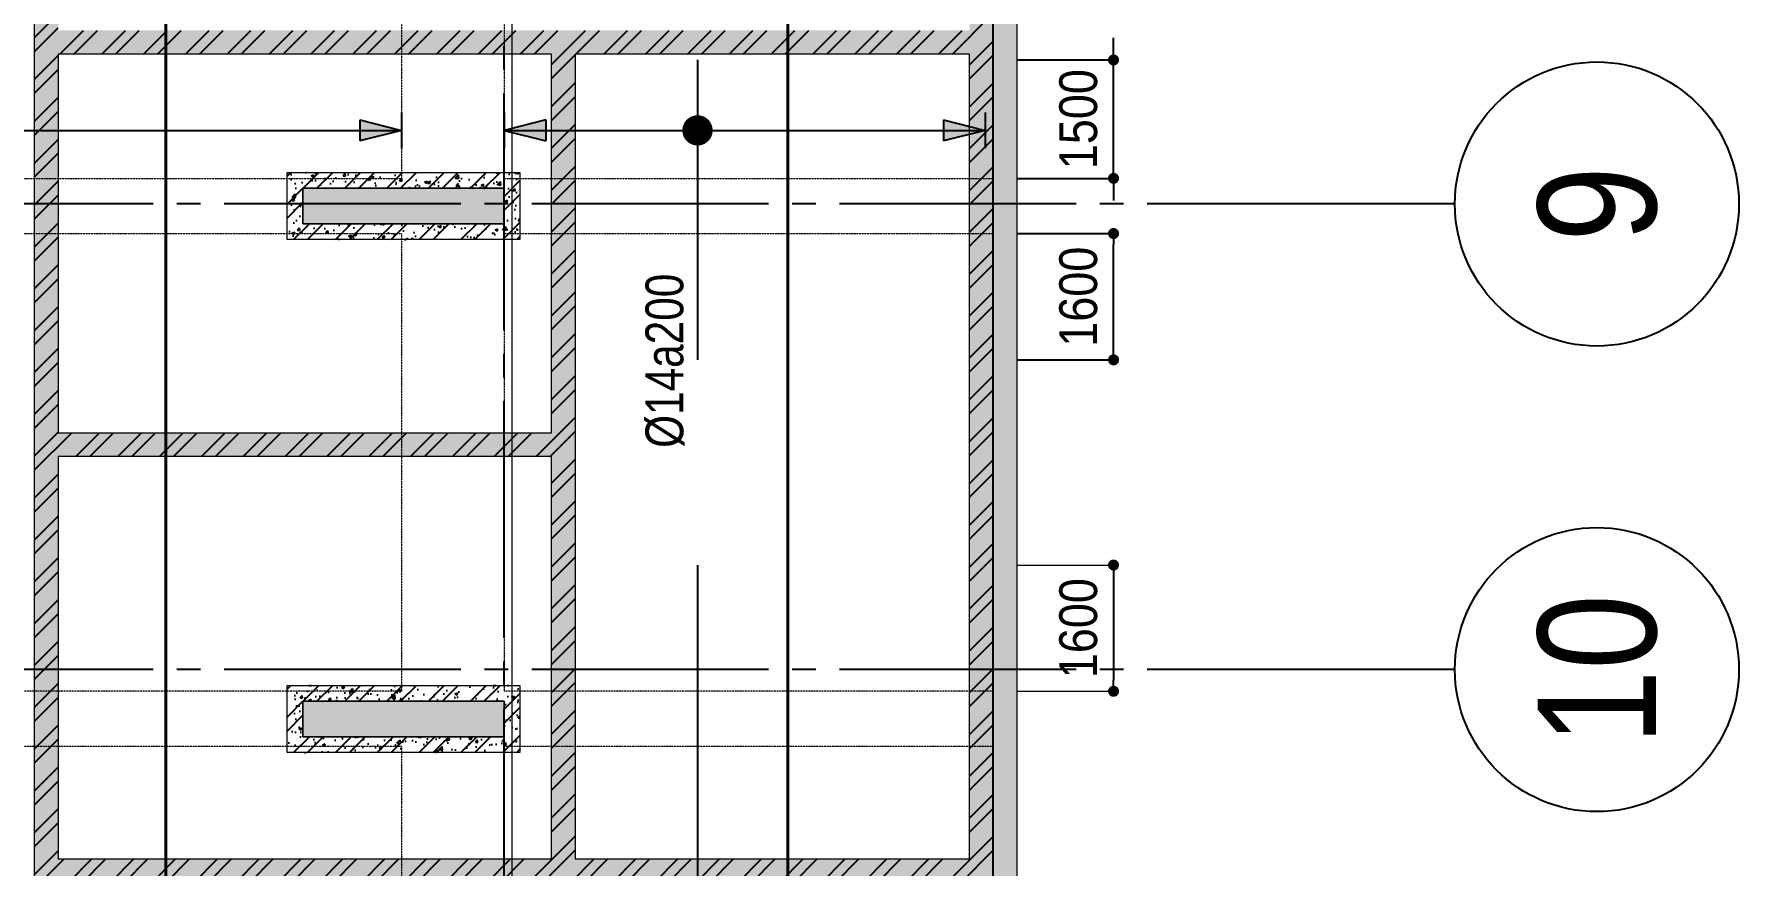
# Model space of a CAD drawing. Header units: millimetres. Extents: x -3819597 to -2591384, y 582389 to 820195.
# Drawn here: x -3338781 to -3317171, y 691844 to 702384 of the extents above; entities that cross this region are included whole.
import ezdxf
from ezdxf.enums import TextEntityAlignment as Align

# ---------------------------------------------------------------- set-up
doc = ezdxf.new("R2010")
doc.units = ezdxf.units.MM
doc.header["$MEASUREMENT"] = 0
for name, pattern in [('CENTER', [2, 1.25, -0.25, 0.25, -0.25]), ('CHG_XX_Cot_Ham 2$0$MB_Luoi truc$0$HTT Hidden 21', [3, 2, -1]), ('CHG_XX_Damsan_Ham 2$0$CHG_XX_Damsan_Ham 2$0$HIDDEN', [0.375, 0.25, -0.125]), ('CHG_XX_Luoi truc$0$MB_Luoi truc$0$Center101', [13, 10, -1, 1, -1]), ('HIDDEN', [0.375, 0.25, -0.125])]:
    doc.linetypes.add(name, pattern=pattern)
doc.layers.get('0').update_dxf_attribs({"lineweight": 9})
doc.layers.get('Defpoints').update_dxf_attribs({"color": 10, "lineweight": 0})
for name, color, linetype in [('02HN. TEXT B', 1, 'Continuous'), ('08HN. SSS X', 6, 'Continuous'), ('12HN. GRID', 1, 'CENTER'), ('CHG_XX_Luoi truc$0$Grid', 34, 'Continuous'), ('CHG_XX_Luoi truc$0$Grid Line', 8, 'CHG_XX_Luoi truc$0$MB_Luoi truc$0$Center101'), ('dim', 51, 'Continuous')]:
    doc.layers.add(name, color=color, linetype=linetype)
for name, color, linetype, lineweight in [('CHG_XX_Cot_Ham 2$0$NS-DuongBao', 3, 'Continuous', 18), ('CHG_XX_Cot_Ham 2$0$NS-Hatch', 8, 'Continuous', 25), ('CHG_XX_Cot_Ham 2$0$NS-Pier-H2', 150, 'Continuous', 13), ('CHG_XX_Cot_Ham 2$0$NS-Pier-H2 @ 1', 150, 'Continuous', 13), ('CHG_XX_Cot_Ham 2$0$NS-Pier-H2 @ 150', 150, 'Continuous', 13), ("CHG_XX_Damsan_Ham 2$0$CHG_XX_Damsan_Ham 2$0$'S_General_Hidden_1 Thin", 1, 'CHG_XX_Damsan_Ham 2$0$CHG_XX_Damsan_Ham 2$0$HIDDEN', 18), ('CHG_XX_Damsan_Ham 2$0$CHG_XX_Damsan_Ham 2$0$CHG_XX_Damsan_Ham 2$0$Start net bao', 3, 'Continuous', 18), ('CHG_XX_Damsan_Ham 2$0$CHG_XX_Damsan_Ham 2$0$DBAO', 3, 'Continuous', 13), ('CHG_XX_Damsan_Ham 2$0$CHG_XX_Damsan_Ham 2$0$mach ngung thi cong', 6, 'Continuous', 13), ('CHG_XX_Damsan_Ham 2$0$CHG_XX_Damsan_Ham 2$0$Start net bao', 3, 'Continuous', 18), ('CHG_XX_Damsan_Ham 2$0$CHG_XX_Damsan_Ham 2$0$Start vach', 6, 'Continuous', 25), ('CHG_XX_Damsan_Ham 2$0$HATCH', 57, 'Continuous', 9), ('CHG_XX_Damsan_Ham 2$0$mach ngung thi cong', 6, 'Continuous', 13), ('CHG_XX_Damsan_Ham 2$0$Start vach', 6, 'Continuous', 25), ('MB_Luoi truc$0$Dim 300', 1, 'Continuous', 5), ('thep chay suot', 5, 'HIDDEN', 40)]:
    doc.layers.add(name, color=color, linetype=linetype, lineweight=lineweight)
doc.styles.add('[HN042014]STYLE', font='arial.ttf', dxfattribs={"width": 0.8})
doc.styles.add('CHG_XX_Luoi truc$0$MB_Luoi truc$0$Grid A-F$0$VNI-HelveCB', font='VHELVCB_0.TTF')
doc.styles.add('MB_Luoi truc$0$Arial_C', font='arial.ttf', dxfattribs={"width": 0.85})
doc.dimstyles.new('200', dxfattribs={"dimscale": 200, "dimtxt": 2.4, "dimasz": 0.7, "dimexe": 0.0003, "dimexo": 0, "dimgap": 1, "dimtad": 1, "dimdec": 0, "dimzin": 12, "dimdsep": 46, "dimtxsty": 'MB_Luoi truc$0$Arial_C', "dimblk": 'MB_Luoi truc$0$_Dot', "dimcen": 0.5, "dimclrd": 256, "dimclre": 8, "dimclrt": 1, "dimadec": 0, "dimazin": 0, "dimtfac": 1, "dimtdec": 0, "dimtix": 1, "dimtmove": 2, "dimatfit": 3, "dimldrblk": 'MB_Luoi truc$0$HTT Arrow 30', "dimfxl": 1, "dimtolj": 1, "dimtzin": 0, "dimlwe": -1, "dimarcsym": 0})
pattern_1 = [(50, (-50, -50), (358.6301, -31.37607), [37.5, -412.5]), (355, (-50, -50), (-69.3757, 376.0961), [30, -330]), (100.45144, (-20.1, -52.6), (289.2544, 344.72), [31.8701, -350.57106]), (46.1842, (-50, 50), (533.6207, -82.7596), [56.25, -618.75]), (96.63564, (-5.53, 43.1), (467.331, 487.0593), [47.8052, -525.8569]), (351.18416, (-50, 50), (467.331, 487.0593), [45, -495]), (21, (0, 25), (298.4535, -201.30945), [37.5, -412.5]), (326, (0, 25), (121.6577, 362.575), [30, -330]), (71.45144, (24.87, 8.22), (420.1112, 161.2656), [31.8701, -350.57106]), (37.5, (-50, -50), (6.07993, 166.44693), [0, -326, 0, -335, 0, -331.25]), (7.5, (-50, -50), (131.53477, 197.20586), [0, -191, 0, -318.5, 0, -126.25]), (327.5, (-161.5, -50), (266.91122, -11.27744), [0, -125, 0, -390, 0, -517.5]), (317.5, (-211.5, -50), (291.5931, 50.0525), [0, -162.5, 0, -259, 0, -367.5])]

# ---------------------------------------------------------------- blocks, each defined once
blk = doc.blocks.new('*U450')
at = {"layer": '12HN. GRID', "linetype": 'Continuous'}
h = blk.add_hatch(color=256, dxfattribs=at)
h.dxf.hatch_style = 1
h.paths.add_polyline_path([(-44, 641.6), (44, 641.6), (0, 817.6)])
h = blk.add_hatch(color=256, dxfattribs=at)
h.dxf.hatch_style = 1
h.paths.add_polyline_path([(0, -1215.7), (44, -1039.7), (-44, -1039.7)])
at = {"layer": '08HN. SSS X', "linetype": 'ByBlock', "ltscale": 10}
for p, q in [((-297.6, 0), (969.1, 0)), ((-297.6, 0), (-297.6, 0)), ((969.1, 0), (969.1, 0))]:
    blk.add_line(p, q, dxfattribs=at)
at = {"layer": '12HN. GRID', "linetype": 'Continuous'}
for p, q in [((-75, 817.6), (75, 817.6)), ((-44, 641.6), (0, 817.6)), ((0, 817.6), (0, -1215.7)), ((0, 817.6), (44, 641.6)), ((-44, 641.6), (44, 641.6)), ((-44, -1039.7), (44, -1039.7)), ((-44, -1039.7), (0, -1215.7)), ((0, -1215.7), (44, -1039.7)), ((-75, -1215.7), (75, -1215.7))]:
    blk.add_line(p, q, dxfattribs=at)
at = {"layer": '12HN. GRID', "linetype": 'Continuous', "const_width": 64, "flags": 128}
blk.add_lwpolyline([(-32, 0, -1), (32, 0, -1)], format="xyb", close=True, dxfattribs=at)
at = {"layer": '02HN. TEXT B', "linetype": 'ByBlock', "style": '[HN042014]STYLE', "width": 0.8, "flags": 8}
blk.add_attdef('1', text='', height=160, dxfattribs=at).set_placement((606.4, 140), align=Align.MIDDLE_LEFT)
blk.add_attdef('0', text='', height=160, dxfattribs=at).set_placement((1102.5, 160), align=Align.MIDDLE_CENTER)
at = {"layer": 'Defpoints', "color": 9, "linetype": 'ByBlock', "style": '[HN042014]STYLE', "width": 0.8, "flags": 9}
for tag, p in [('2', (2890.2, 3041.3)), ('3', (2890.2, 2636.5)), ('4', (2890.2, 2231.8)), ('5', (2890.2, 1841.3))]:
    blk.add_attdef(tag, text='', height=250, dxfattribs=at).set_placement(p, align=Align.MIDDLE_CENTER)
blk = doc.blocks.new('MB_Luoi truc$0$_Dot')
at = {"color": 0, "linetype": 'ByBlock', "lineweight": -2}
blk.add_line((-0.5, 0), (-1, 0), dxfattribs=at)
at = {"color": 0, "linetype": 'ByBlock', "const_width": 0.5}
blk.add_lwpolyline([(-0.25, 0, 1), (0.25, 0, 1)], format="xyb", close=True, dxfattribs=at)
blk = doc.blocks.new('*D448')
at = {"layer": 'Defpoints', "color": 0, "ltscale": 1500, "transparency": 16777216}
for p in [(-3326324, 699856), (-3325098, 699856), (-3326324, 698256)]:
    blk.add_point(p, dxfattribs=at)
at = {"layer": 'dim', "color": 8, "ltscale": 1500, "transparency": 16777216}
for p, q in [((-3326324, 699856), (-3325098, 699856)), ((-3326324, 698256), (-3325098, 698256))]:
    blk.add_line(p, q, dxfattribs=at)
at = {"layer": 'dim', "lineweight": -2, "ltscale": 1500, "transparency": 16777216}
blk.add_line((-3325098, 698396), (-3325098, 699716), dxfattribs=at)
at = {"layer": 'dim', "lineweight": -2, "ltscale": 1500, "transparency": 16777216, "xscale": 140, "yscale": 140, "zscale": 140}
for p, rotation in [((-3325098, 699856), 90), ((-3325098, 698256), 270)]:
    blk.add_blockref('MB_Luoi truc$0$_Dot', p, dxfattribs=dict(at, rotation=rotation))
at = {"layer": 'dim', "color": 1, "ltscale": 1500, "transparency": 16777216, "insert": (-3325543, 699056), "char_height": 480, "attachment_point": 5, "rotation": 90, "style": 'MB_Luoi truc$0$Arial_C'}
blk.add_mtext('\\A1;1600', dxfattribs=at)
blk = doc.blocks.new('MB_Luoi truc$0$HTT Arrow 30')
blk.add_hatch(color=256).paths.add_polyline_path([(-2.5, 0.375), (-2.5, -0.375), (0, 0)])
at = {"color": 0, "linetype": 'ByBlock', "lineweight": -2}
for p, q in [((0, 0), (-2.5, 0.375)), ((-2.5, -0.375), (-2.5, 0.375)), ((0, 0), (-2.5, -0.375))]:
    blk.add_line(p, q, dxfattribs=at)
blk = doc.blocks.new('*D449')
at = {"layer": 'Defpoints', "color": 0, "ltscale": 1500, "transparency": 16777216}
for p in [(-3326324, 702056), (-3325098, 702056), (-3326324, 700556)]:
    blk.add_point(p, dxfattribs=at)
at = {"layer": 'dim', "lineweight": -2, "ltscale": 1500, "transparency": 16777216}
for p, q in [((-3325098, 702196), (-3325098, 702336)), ((-3325098, 700556), (-3325098, 702056)), ((-3325098, 700416), (-3325098, 700276))]:
    blk.add_line(p, q, dxfattribs=at)
at = {"layer": 'dim', "color": 8, "ltscale": 1500, "transparency": 16777216}
for p, q in [((-3326324, 702056), (-3325098, 702056)), ((-3326324, 700556), (-3325098, 700556))]:
    blk.add_line(p, q, dxfattribs=at)
at = {"layer": 'dim', "lineweight": -2, "ltscale": 1500, "transparency": 16777216, "xscale": 140, "yscale": 140, "zscale": 140}
for p, rotation in [((-3325098, 702056), 270), ((-3325098, 700556), 90)]:
    blk.add_blockref('MB_Luoi truc$0$_Dot', p, dxfattribs=dict(at, rotation=rotation))
at = {"layer": 'dim', "color": 1, "ltscale": 1500, "transparency": 16777216, "insert": (-3325543, 701306), "char_height": 480, "attachment_point": 5, "rotation": 90, "style": 'MB_Luoi truc$0$Arial_C'}
blk.add_mtext('\\A1;1500', dxfattribs=at)
blk = doc.blocks.new('*U453')
at = {"layer": '12HN. GRID', "linetype": 'Continuous'}
h = blk.add_hatch(color=256, dxfattribs=at)
h.dxf.hatch_style = 1
h.paths.add_polyline_path([(-44, 641.6), (44, 641.6), (0, 817.6)])
h = blk.add_hatch(color=256, dxfattribs=at)
h.dxf.hatch_style = 1
h.paths.add_polyline_path([(0, -1215.7), (44, -1039.7), (-44, -1039.7)])
at = {"layer": '08HN. SSS X', "linetype": 'ByBlock', "ltscale": 10}
for p, q in [((-1430.8, 0), (969.1, 0)), ((-1430.8, 0), (-1430.8, 0)), ((969.1, 0), (969.1, 0))]:
    blk.add_line(p, q, dxfattribs=at)
at = {"layer": '12HN. GRID', "linetype": 'Continuous'}
for p, q in [((-75, 817.6), (75, 817.6)), ((-44, 641.6), (0, 817.6)), ((0, 817.6), (0, -1215.7)), ((0, 817.6), (44, 641.6)), ((-44, 641.6), (44, 641.6)), ((-44, -1039.7), (44, -1039.7)), ((-44, -1039.7), (0, -1215.7)), ((0, -1215.7), (44, -1039.7)), ((-75, -1215.7), (75, -1215.7))]:
    blk.add_line(p, q, dxfattribs=at)
at = {"layer": '12HN. GRID', "linetype": 'Continuous', "const_width": 64, "flags": 128}
blk.add_lwpolyline([(-32, 0, -1), (32, 0, -1)], format="xyb", close=True, dxfattribs=at)
at = {"layer": '02HN. TEXT B', "linetype": 'ByBlock', "style": '[HN042014]STYLE', "width": 0.8, "flags": 8}
blk.add_attdef('1', text='', height=160, dxfattribs=at).set_placement((606.4, 140), align=Align.MIDDLE_LEFT)
blk.add_attdef('0', text='', height=160, dxfattribs=at).set_placement((1102.5, 160), align=Align.MIDDLE_CENTER)
at = {"layer": 'Defpoints', "color": 9, "linetype": 'ByBlock', "style": '[HN042014]STYLE', "width": 0.8, "flags": 9}
for tag, p in [('2', (2890.2, 3041.3)), ('3', (2890.2, 2636.5)), ('4', (2890.2, 2231.8)), ('5', (2890.2, 1841.3))]:
    blk.add_attdef(tag, text='', height=250, dxfattribs=at).set_placement(p, align=Align.MIDDLE_CENTER)
blk = doc.blocks.new('*D452')
at = {"layer": 'Defpoints', "color": 0, "ltscale": 1500, "transparency": 16777216}
for p in [(-3326324, 695656), (-3326324, 694056), (-3325098, 694056)]:
    blk.add_point(p, dxfattribs=at)
at = {"layer": 'MB_Luoi truc$0$Dim 300', "color": 8, "ltscale": 1500, "transparency": 16777216}
for p, q in [((-3326324, 695656), (-3325098, 695656)), ((-3326324, 694056), (-3325098, 694056))]:
    blk.add_line(p, q, dxfattribs=at)
at = {"layer": 'MB_Luoi truc$0$Dim 300', "lineweight": -2, "ltscale": 1500, "transparency": 16777216}
blk.add_line((-3325098, 695516), (-3325098, 694196), dxfattribs=at)
at = {"layer": 'MB_Luoi truc$0$Dim 300', "lineweight": -2, "ltscale": 1500, "transparency": 16777216, "xscale": 140, "yscale": 140, "zscale": 140}
for p, rotation in [((-3325098, 695656), 90), ((-3325098, 694056), 270)]:
    blk.add_blockref('MB_Luoi truc$0$_Dot', p, dxfattribs=dict(at, rotation=rotation))
at = {"layer": 'MB_Luoi truc$0$Dim 300', "color": 1, "ltscale": 1500, "transparency": 16777216, "insert": (-3325543, 694856), "char_height": 480, "attachment_point": 5, "rotation": 90, "style": 'MB_Luoi truc$0$Arial_C'}
blk.add_mtext('\\A1;1600', dxfattribs=at)
blk = doc.blocks.new('*U502')
at = {"layer": '12HN. GRID', "linetype": 'Continuous'}
h = blk.add_hatch(color=256, dxfattribs=at)
h.dxf.hatch_style = 1
h.paths.add_polyline_path([(-44, 518.8), (44, 518.8), (0, 694.8)])
h = blk.add_hatch(color=256, dxfattribs=at)
h.dxf.hatch_style = 1
h.paths.add_polyline_path([(0, -2821.9), (44, -2645.9), (-44, -2645.9)])
at = {"layer": '08HN. SSS X', "linetype": 'ByBlock', "ltscale": 10}
for p, q in [((-297.6, 0), (969.1, 0)), ((-297.6, 0), (-297.6, 0)), ((969.1, 0), (969.1, 0))]:
    blk.add_line(p, q, dxfattribs=at)
at = {"layer": '12HN. GRID', "linetype": 'Continuous'}
for p, q in [((-75, 694.8), (75, 694.8)), ((-44, 518.8), (0, 694.8)), ((0, 694.8), (0, -2821.9)), ((0, 694.8), (44, 518.8)), ((-44, 518.8), (44, 518.8)), ((-44, -2645.9), (44, -2645.9)), ((-44, -2645.9), (0, -2821.9)), ((0, -2821.9), (44, -2645.9)), ((-75, -2821.9), (75, -2821.9))]:
    blk.add_line(p, q, dxfattribs=at)
at = {"layer": '12HN. GRID', "linetype": 'Continuous', "const_width": 64, "flags": 128}
blk.add_lwpolyline([(-32, 0, -1), (32, 0, -1)], format="xyb", close=True, dxfattribs=at)
at = {"layer": '02HN. TEXT B', "linetype": 'ByBlock', "style": '[HN042014]STYLE', "width": 0.8, "flags": 8}
blk.add_attdef('1', text='', height=160, dxfattribs=at).set_placement((606.4, 140), align=Align.MIDDLE_LEFT)
blk.add_attdef('0', text='', height=160, dxfattribs=at).set_placement((1102.5, 160), align=Align.MIDDLE_CENTER)
at = {"layer": 'Defpoints', "color": 9, "linetype": 'ByBlock', "style": '[HN042014]STYLE', "width": 0.8, "flags": 9}
for tag, p in [('2', (2890.2, 3041.3)), ('3', (2890.2, 2636.5)), ('4', (2890.2, 2231.8)), ('5', (2890.2, 1841.3))]:
    blk.add_attdef(tag, text='', height=250, dxfattribs=at).set_placement(p, align=Align.MIDDLE_CENTER)
blk = doc.blocks.new('*U501')
at = {"layer": '12HN. GRID', "linetype": 'Continuous'}
h = blk.add_hatch(color=256, dxfattribs=at)
h.dxf.hatch_style = 1
h.paths.add_polyline_path([(-44, 618.8), (44, 618.8), (0, 794.8)])
h = blk.add_hatch(color=256, dxfattribs=at)
h.dxf.hatch_style = 1
h.paths.add_polyline_path([(0, -2821.9), (44, -2645.9), (-44, -2645.9)])
at = {"layer": '08HN. SSS X', "linetype": 'ByBlock', "ltscale": 10}
for p, q in [((-1430.8, 0), (969.1, 0)), ((-1430.8, 0), (-1430.8, 0)), ((969.1, 0), (969.1, 0))]:
    blk.add_line(p, q, dxfattribs=at)
at = {"layer": '12HN. GRID', "linetype": 'Continuous'}
for p, q in [((-75, 794.8), (75, 794.8)), ((-44, 618.8), (0, 794.8)), ((0, 794.8), (0, -2821.9)), ((0, 794.8), (44, 618.8)), ((-44, 618.8), (44, 618.8)), ((-44, -2645.9), (44, -2645.9)), ((-44, -2645.9), (0, -2821.9)), ((0, -2821.9), (44, -2645.9)), ((-75, -2821.9), (75, -2821.9))]:
    blk.add_line(p, q, dxfattribs=at)
at = {"layer": '12HN. GRID', "linetype": 'Continuous', "const_width": 64, "flags": 128}
blk.add_lwpolyline([(-32, 0, -1), (32, 0, -1)], format="xyb", close=True, dxfattribs=at)
at = {"layer": '02HN. TEXT B', "linetype": 'ByBlock', "style": '[HN042014]STYLE', "width": 0.8, "flags": 8}
blk.add_attdef('1', text='', height=160, dxfattribs=at).set_placement((606.4, 140), align=Align.MIDDLE_LEFT)
blk.add_attdef('0', text='', height=160, dxfattribs=at).set_placement((1102.5, 160), align=Align.MIDDLE_CENTER)
at = {"layer": 'Defpoints', "color": 9, "linetype": 'ByBlock', "style": '[HN042014]STYLE', "width": 0.8, "flags": 9}
for tag, p in [('2', (2890.2, 3041.3)), ('3', (2890.2, 2636.5)), ('4', (2890.2, 2231.8)), ('5', (2890.2, 1841.3))]:
    blk.add_attdef(tag, text='', height=250, dxfattribs=at).set_placement(p, align=Align.MIDDLE_CENTER)
blk = doc.blocks.new('*U1035')
at = {"layer": 'CHG_XX_Cot_Ham 2$0$NS-Pier-H2 @ 1'}
h = blk.add_hatch(color=256, dxfattribs=at)
h.dxf.hatch_style = 1
h.paths.add_polyline_path([(450, 0), (0, 0), (0, -2550), (450, -2550)])
at = {"layer": 'CHG_XX_Cot_Ham 2$0$NS-Pier-H2 @ 150'}
h = blk.add_hatch(color=256, dxfattribs=at)
h.dxf.hatch_style = 1
h.paths.add_polyline_path([(450, 0), (0, 0), (0, -2550), (450, -2550)])
blk = doc.blocks.new('CHG_XX_Cot_Ham 2$0$Block A_C450x2250')
at = {"layer": 'CHG_XX_Cot_Ham 2$0$NS-Pier-H2'}
blk.add_lwpolyline([(450, -2550), (0, -2550), (0, 0), (450, 0)], close=True, dxfattribs=at)
blk.add_blockref('*U1035', (0, 0), dxfattribs=at)
blk = doc.blocks.new('*U1029')
at = {"layer": 'CHG_XX_Luoi truc$0$Grid Line'}
blk.add_line((0, 0), (0, 608), dxfattribs=at)
at = {"layer": 'CHG_XX_Luoi truc$0$Grid', "lineweight": -2, "style": 'CHG_XX_Luoi truc$0$MB_Luoi truc$0$Grid A-F$0$VNI-HelveCB'}
for tag, p in [('GRIDSUB', (0, 617)), ('GRID', (0, -9))]:
    blk.add_attdef(tag, text='', height=5, dxfattribs=at).set_placement(p, align=Align.MIDDLE)
blk = doc.blocks.new('*U1031')
at = {"layer": 'CHG_XX_Luoi truc$0$Grid', "lineweight": -2}
blk.add_line((0, -3), (0, 0), dxfattribs=at)
blk.add_circle((0, -9), 6, dxfattribs=at)
at = {"layer": 'CHG_XX_Luoi truc$0$Grid Line'}
blk.add_line((0, 0), (0, 438), dxfattribs=at)
at = {"layer": 'CHG_XX_Luoi truc$0$Grid', "lineweight": -2, "style": 'CHG_XX_Luoi truc$0$MB_Luoi truc$0$Grid A-F$0$VNI-HelveCB'}
for tag, p in [('GRIDSUB', (0, 447)), ('GRID', (0, -9))]:
    blk.add_attdef(tag, text='', height=5, dxfattribs=at).set_placement(p, align=Align.MIDDLE)
blk = doc.blocks.new('CHG_XX_Luoi truc')
at = {"layer": 'CHG_XX_Luoi truc$0$Grid', "xscale": 300, "yscale": 300, "zscale": 300}
blk.add_blockref('*U1029', (99550, -12747), dxfattribs=at)
at = {"layer": 'CHG_XX_Luoi truc$0$Grid'}
ref = blk.add_blockref('*U1031', (110703, 90250), dxfattribs=dict(at, xscale=300.0000000000013, yscale=300.0000000000013, zscale=300.0000000000013, rotation=90))
ref.add_attrib('GRID', '9', dxfattribs={"lineweight": -2, "height": 1500, "rotation": 90, "style": 'CHG_XX_Luoi truc$0$MB_Luoi truc$0$Grid A-F$0$VNI-HelveCB'}).set_placement((113403, 90250), align=Align.MIDDLE)
ref = blk.add_blockref('*U1031', (110703, 84350), dxfattribs=dict(at, xscale=300.0000000000013, yscale=300.0000000000013, zscale=300.0000000000013, rotation=90))
ref.add_attrib('GRID', '10', dxfattribs={"lineweight": -2, "height": 1500, "rotation": 90, "style": 'CHG_XX_Luoi truc$0$MB_Luoi truc$0$Grid A-F$0$VNI-HelveCB'}).set_placement((113403, 84350), align=Align.MIDDLE)
blk = doc.blocks.new('CHG_XX_Cot_Ham 2')
at = {"layer": 'CHG_XX_Cot_Ham 2$0$NS-Hatch'}
h = blk.add_hatch(dxfattribs=at)
h.set_pattern_fill('ANSI32', color=256, scale=1000, style=0)
h.paths.add_polyline_path([(93600, 76300), (105750.8, 76300), (105750.8, 127475), (93600, 127475)])
h.paths.add_polyline_path([(93900, 107200), (93900, 112700), (105450.8, 112700), (105450.8, 107200)], flags=16)
h.paths.add_polyline_path([(101300.8, 106900), (101300.8, 99800), (93900, 99800), (93900, 106900)], flags=16)
h.paths.add_polyline_path([(93900, 113000), (93900, 118675), (105450.8, 118675), (105450.8, 113000)], flags=16)
h.paths.add_polyline_path([(101600.8, 106900), (105450.8, 106900), (105450.8, 92450), (93900, 92450), (93900, 99500), (101600.8, 99500)], flags=16)
h.paths.add_polyline_path([(93900, 118975), (93900, 122500), (95950, 122500), (95950, 118975)], flags=16)
h.paths.add_polyline_path([(96250, 118975), (96250, 127175), (105450.8, 127175), (105450.8, 118975)], flags=16)
h.paths.add_polyline_path([(100150.8, 92150), (100150.8, 87350), (93900, 87350), (93900, 92150)], flags=16)
h.paths.add_polyline_path([(93900, 122800), (93900, 127175), (95950, 127175), (95950, 122800)], flags=16)
h.paths.add_polyline_path([(100450.8, 92150), (105450.8, 92150), (105450.8, 81950), (100450.8, 81950)], flags=16)
h.paths.add_polyline_path([(100150.8, 87050), (100150.8, 81950), (93900, 81950), (93900, 87050)], flags=16)
h.paths.add_polyline_path([(105450.8, 81650), (105450.8, 76600), (93900, 76600), (93900, 81650)], flags=16)
h = blk.add_hatch(dxfattribs=at)
h.set_pattern_fill('AR-CONC', color=256, scale=50)
h.set_pattern_definition(pattern_1)
h.paths.add_polyline_path([(105750, 127475), (93600, 127475), (93600, 76300), (105750.8, 76300)])
h.paths.add_polyline_path([(93900, 107200), (93900, 112700), (105450.8, 112700), (105450.8, 107200)], flags=16)
h.paths.add_polyline_path([(101300.8, 106900), (101300.8, 99800), (93900, 99800), (93900, 106900)], flags=16)
h.paths.add_polyline_path([(93900, 113000), (93900, 118675), (105450.8, 118675), (105450.8, 113000)], flags=16)
h.paths.add_polyline_path([(101600.8, 106900), (105450.8, 106900), (105450.8, 92450), (93900, 92450), (93900, 99500), (101600.8, 99500)], flags=16)
h.paths.add_polyline_path([(93900, 118975), (93900, 122500), (95950, 122500), (95950, 118975)], flags=16)
h.paths.add_polyline_path([(96250, 118975), (96250, 127175), (105450.8, 127175), (105450.8, 118975)], flags=16)
h.paths.add_polyline_path([(100150.8, 92150), (100150.8, 87350), (93900, 87350), (93900, 92150)], flags=16)
h.paths.add_polyline_path([(93900, 122800), (93900, 127175), (95950, 127175), (95950, 122800)], flags=16)
h.paths.add_polyline_path([(100450.8, 92150), (105450.8, 92150), (105450.8, 81950), (100450.8, 81950)], flags=16)
h.paths.add_polyline_path([(100150.8, 87050), (100150.8, 81950), (93900, 81950), (93900, 87050)], flags=16)
h.paths.add_polyline_path([(105450.8, 81650), (105450.8, 76600), (93900, 76600), (93900, 81650)], flags=16)
h = blk.add_hatch(dxfattribs=at)
h.set_pattern_fill('AR-CONC', color=256, scale=50)
h.set_pattern_definition(pattern_1)
h.paths.add_polyline_path([(99550.8, 90000), (97000.8, 90000), (97000.8, 90450), (99550.8, 90450)], flags=16)
h.paths.add_polyline_path([(99750.8, 89800), (96800.8, 89800), (96800.8, 90650), (99750.8, 90650)])
h = blk.add_hatch(dxfattribs=at)
h.set_pattern_fill('ANSI32,_O', color=256, scale=1000)
h.set_pattern_definition([(45, (-2213768.6, 556666.82), (-265.16504, 265.16504), []), (45, (-2213591.8, 556666.82), (-265.16504, 265.16504), [])])
h.paths.add_polyline_path([(96800.8, 89800), (99750.8, 89800), (99750.8, 90650), (96800.8, 90650)])
h.paths.add_polyline_path([(97000.8, 90000), (99550.8, 90000), (99550.8, 90450), (97000.8, 90450)], flags=16)
h = blk.add_hatch(dxfattribs=at)
h.set_pattern_fill('AR-CONC', color=256, scale=50)
h.set_pattern_definition(pattern_1)
h.paths.add_polyline_path([(99550.8, 83500), (97000.8, 83500), (97000.8, 83950), (99550.8, 83950)], flags=16)
h.paths.add_polyline_path([(99750.8, 83300), (96800.8, 83300), (96800.8, 84150), (99750.8, 84150)])
h = blk.add_hatch(dxfattribs=at)
h.set_pattern_fill('ANSI32,_O', color=256, scale=1000)
h.set_pattern_definition([(45, (-2213768.6, 550166.82), (-265.16504, 265.16504), []), (45, (-2213591.8, 550166.82), (-265.16504, 265.16504), [])])
h.paths.add_polyline_path([(96800.8, 83300), (99750.8, 83300), (99750.8, 84150), (96800.8, 84150)])
h.paths.add_polyline_path([(97000.8, 83500), (99550.8, 83500), (99550.8, 83950), (97000.8, 83950)], flags=16)
at = {"layer": 'CHG_XX_Cot_Ham 2$0$NS-Pier-H2'}
h = blk.add_hatch(color=256, dxfattribs=at)
h.dxf.hatch_style = 1
h.paths.add_polyline_path([(99639.2, 163400), (-10900, 163400), (-10900, 85450), (-300, 85450), (-300, 84050), (32350, 84050), (32350, -9000), (103575.5, -9000), (106050, -6022), (106050, 158254.3)])
h.paths.add_polyline_path([(99533.7, 163100), (105750, 158110.4), (105750, 90450), (105650, 90450), (105750, 90450), (105750, 13850), (105750, 13722.3), (105750, -5913.6), (103434.7, -8700), (93599.8, -8700), (93299.8, -8700), (32650, -8700), (32650, 84350), (0, 84350), (0, 85750), (-10600, 85750), (-10600, 163100), (93600, 163100)], flags=16)
at = {"layer": 'CHG_XX_Cot_Ham 2$0$NS-DuongBao'}
for points in [[(93600, 127475), (105750.8, 127475), (105750.8, 76300), (93600, 76300)], [(100150.8, 92150), (93900, 92150), (93900, 87350), (100150.8, 87350)], [(105450.8, 92150), (100450.8, 92150), (100450.8, 81950), (105450.8, 81950)], [(99750.8, 89800), (96800.8, 89800), (96800.8, 90650), (99750.8, 90650)], [(100150.8, 87050), (93900, 87050), (93900, 81950), (100150.8, 81950)], [(99750.8, 83300), (96800.8, 83300), (96800.8, 84150), (99750.8, 84150)]]:
    blk.add_lwpolyline(points, close=True, dxfattribs=at)
at = {"layer": 'CHG_XX_Cot_Ham 2$0$NS-Pier-H2'}
for p, q in [((106050, 158254.3), (106050, -6022)), ((105750, 158110.4), (105750, 90450)), ((99550, 90450), (97000, 90450)), ((97000, 90450), (97000, 90000)), ((99550, 90000), (99550, 90450)), ((105750, 90450), (105750, 13850))]:
    blk.add_line(p, q, dxfattribs=at)
at = {"layer": 'CHG_XX_Cot_Ham 2$0$NS-Pier-H2', "linetype": 'CHG_XX_Cot_Ham 2$0$MB_Luoi truc$0$HTT Hidden 21'}
blk.add_lwpolyline([(99639.2, 163400), (106050, 158254.3), (106050, -6022), (103575.5, -9000), (32350, -9000), (32350, 84050), (-300, 84050), (-300, 85450), (-10900, 85450), (-10900, 163400)], close=True, dxfattribs=at)
at = {"layer": 'CHG_XX_Cot_Ham 2$0$NS-Pier-H2'}
for points in [[(99550.8, 90000), (97000.8, 90000), (97000.8, 90450), (99550.8, 90450)], [(99550.8, 83500), (97000.8, 83500), (97000.8, 83950), (99550.8, 83950)]]:
    blk.add_lwpolyline(points, close=True, dxfattribs=at)
blk.add_blockref('CHG_XX_Luoi truc', (0, 0), dxfattribs=at)
at = {"layer": 'CHG_XX_Cot_Ham 2$0$NS-Pier-H2', "xscale": -1, "rotation": 90}
for p in [(97000, 90450), (97000, 83950)]:
    blk.add_blockref('CHG_XX_Cot_Ham 2$0$Block A_C450x2250', p, dxfattribs=at)
blk = doc.blocks.new('CHG_XX_Damsan_Ham 2', base_point=(3089256, -609981))
at = {"layer": "CHG_XX_Damsan_Ham 2$0$CHG_XX_Damsan_Ham 2$0$'S_General_Hidden_1 Thin", "ltscale": 10}
for p, q in [((98250, 95875), (98250, 90575)), ((99550, 95875), (99550, 90575)), ((87700, 90575), (98250, 90575)), ((99550, 90575), (105750, 90575)), ((87700, 89875), (98250, 89875)), ((98250, 89875), (98250, 84075)), ((99550, 89875), (105750, 89875)), ((99550, 89875), (99550, 84075)), ((98250, 84075), (87400, 84075)), ((105750, 84075), (99550, 84075)), ((98250, 83375), (87400, 83375)), ((98250, 83375), (98250, 80825)), ((105750, 83375), (99550, 83375)), ((99550, 83375), (99550, 80825))]:
    blk.add_line(p, q, dxfattribs=at)
at = {"layer": 'CHG_XX_Damsan_Ham 2$0$CHG_XX_Damsan_Ham 2$0$CHG_XX_Damsan_Ham 2$0$Start net bao'}
for points in [[(-10900, 163400), (99639, 163400), (106050, 158250), (106050, -6022), (103576, -9000), (32350, -9000), (32350, 84050), (-300, 84050)], [(105750, 90450), (105750, 48850)]]:
    blk.add_lwpolyline(points, dxfattribs=at)
at = {"layer": 'CHG_XX_Damsan_Ham 2$0$CHG_XX_Damsan_Ham 2$0$mach ngung thi cong'}
blk.add_lwpolyline([(23700, 90148), (-100, 90150), (-100, 153400), (99650, 153400), (99650, 71950), (75851, 71950), (75851, 88800), (75851, 88800), (75851, 129600), (23700, 129600)], close=True, dxfattribs=at)
at = {"layer": 'CHG_XX_Damsan_Ham 2$0$CHG_XX_Damsan_Ham 2$0$Start net bao'}
for points in [[(-10900, 163400), (99639, 163400), (106050, 158250), (106050, -6022), (103576, -9000), (32350, -9000), (32350, 84050), (-300, 84050)], [(105750, 90450), (105750, 48850)]]:
    blk.add_lwpolyline(points, dxfattribs=at)
at = {"layer": 'CHG_XX_Damsan_Ham 2$0$CHG_XX_Damsan_Ham 2$0$Start vach'}
blk.add_lwpolyline([(105750, 12350), (105750, 156610)], dxfattribs=at)
at = {"layer": 'CHG_XX_Damsan_Ham 2$0$mach ngung thi cong'}
blk.add_lwpolyline([(23900, 90148), (-100, 90150), (-100, 153400), (99650, 153400), (99650, 71950), (75549, 71950), (75549, 88800), (75549, 88800), (75549, 129500), (23900, 129500)], close=True, dxfattribs=at)
at = {"layer": 'CHG_XX_Damsan_Ham 2$0$Start vach'}
blk.add_lwpolyline([(105750, 12350), (105750, 156610)], dxfattribs=at)
at = {"layer": 'CHG_XX_Damsan_Ham 2$0$CHG_XX_Damsan_Ham 2$0$DBAO'}
blk.add_blockref('CHG_XX_Cot_Ham 2', (0, 0), dxfattribs=at)
at = {"layer": 'CHG_XX_Damsan_Ham 2$0$HATCH'}
blk.add_blockref('CHG_XX_Cot_Ham 2', (0, 0), dxfattribs=at)
blk = doc.blocks.new('*U867')
at = {"layer": 'thep chay suot', "linetype": 'HIDDEN', "ltscale": 10}
blk.add_line((-26333.4, 0), (31133.2, 0), dxfattribs=at)
at = {"layer": '02HN. TEXT B', "linetype": 'ByBlock', "style": '[HN042014]STYLE', "width": 0.8, "flags": 8}
blk.add_attdef('1', text='', height=160, dxfattribs=at).set_placement((-814.5, 134.4), align=Align.MIDDLE_LEFT)
blk.add_attdef('0', text='', height=160, dxfattribs=at).set_placement((-351.3, 10.6), align=Align.MIDDLE_CENTER)
at = {"layer": 'Defpoints', "color": 9, "linetype": 'ByBlock', "style": '[HN042014]STYLE', "width": 0.8, "flags": 9}
for tag, p in [('2', (27456.6, 1373.3)), ('3', (27456.6, 968.5)), ('4', (27456.6, 563.8)), ('5', (27456.6, 173.3))]:
    blk.add_attdef(tag, text='', height=250, dxfattribs=at).set_placement(p, align=Align.MIDDLE_CENTER)
blk = doc.blocks.new('*U868')
at = {"layer": 'thep chay suot', "linetype": 'HIDDEN', "ltscale": 10}
blk.add_line((-26333.4, 0), (30169.5, 0), dxfattribs=at)
at = {"layer": '02HN. TEXT B', "linetype": 'ByBlock', "style": '[HN042014]STYLE', "width": 0.8, "flags": 8}
blk.add_attdef('1', text='', height=160, dxfattribs=at).set_placement((-814.5, 134.4), align=Align.MIDDLE_LEFT)
blk.add_attdef('0', text='', height=160, dxfattribs=at).set_placement((-351.3, 10.6), align=Align.MIDDLE_CENTER)
at = {"layer": 'Defpoints', "color": 9, "linetype": 'ByBlock', "style": '[HN042014]STYLE', "width": 0.8, "flags": 9}
for tag, p in [('2', (27456.6, 1373.3)), ('3', (27456.6, 968.5)), ('4', (27456.6, 563.8)), ('5', (27456.6, 173.3))]:
    blk.add_attdef(tag, text='', height=250, dxfattribs=at).set_placement(p, align=Align.MIDDLE_CENTER)

msp = doc.modelspace()

# ---------------------------------------------------------------- block references
at = {"layer": '08HN. SSS X', "linetype": 'Continuous'}
ref = msp.add_blockref('*U502', (-3342589.9, 701163.4), dxfattribs=dict(at, xscale=-3, yscale=3, zscale=3, rotation=90))
ref.add_attrib('1', '%%c25a200', dxfattribs={"layer": '02HN. TEXT B', "linetype": 'ByBlock', "height": 480, "rotation": 90, "style": '[HN042014]STYLE', "width": 0.8}).set_placement((-3343009.9, 697140.7), align=Align.MIDDLE_LEFT)
ref = msp.add_blockref('*U450', (-3330371.4, 701163.4), dxfattribs=dict(at, xscale=-3, yscale=3, zscale=3, rotation=90))
ref.add_attrib('1', '%%c14a200', dxfattribs={"layer": '02HN. TEXT B', "linetype": 'ByBlock', "height": 480, "rotation": 90, "style": '[HN042014]STYLE', "width": 0.8}).set_placement((-3330791.4, 697140.7), align=Align.MIDDLE_LEFT)
ref = msp.add_blockref('*U501', (-3342589.9, 691363.4), dxfattribs=dict(at, xscale=-3, yscale=3, zscale=3, rotation=90))
ref.add_attrib('1', '%%c25a200', dxfattribs={"layer": '02HN. TEXT B', "linetype": 'ByBlock', "height": 480, "rotation": 90, "style": '[HN042014]STYLE', "width": 0.8}).set_placement((-3343009.9, 687340.7), align=Align.MIDDLE_LEFT)
ref = msp.add_blockref('*U453', (-3330371.4, 691363.4), dxfattribs=dict(at, xscale=-3, yscale=3, zscale=3, rotation=90))
ref.add_attrib('1', '%%c14a200', dxfattribs={"layer": '02HN. TEXT B', "linetype": 'ByBlock', "height": 480, "rotation": 90, "style": '[HN042014]STYLE', "width": 0.8}).set_placement((-3330791.4, 687340.7), align=Align.MIDDLE_LEFT)
at = {"layer": 'dim', "ltscale": 1500}
msp.add_blockref('CHG_XX_Damsan_Ham 2', (-343118.3, 0), dxfattribs=at)
at = {"layer": 'thep chay suot', "xscale": 3, "yscale": 3, "zscale": 3, "rotation": 90}
for name, p in [('*U867', (-3337112, 679981.3)), ('*U868', (-3329227.9, 679981.3))]:
    msp.add_blockref(name, p, dxfattribs=at)

# ---------------------------------------------------------------- dimensions: what is measured, and where the dimension line sits
at = {"layer": 'dim', "ltscale": 1500}
for base, p1, p2, picture, middle in [((-3325097.6, 702056.2), (-3326324.3, 700556), (-3326324.3, 702056.2), '*D449', (-3325542.7, 701306.1)), ((-3325097.6, 699856), (-3326324.3, 698256.2), (-3326324.3, 699856), '*D448', (-3325542.7, 699056.1))]:
    dim = msp.add_linear_dim(base=base, p1=p1, p2=p2, angle=90, dimstyle='200', override={"dimfxl": 8, "dimfxlon": 1, "dimarcsym": 1}, dxfattribs=at)
    dim.commit()
    dim.dimension.update_dxf_attribs({"geometry": picture, "text_midpoint": middle})
at = {"layer": 'MB_Luoi truc$0$Dim 300', "ltscale": 1500}
dim = msp.add_linear_dim(base=(-3325097.6, 694056), p1=(-3326324.3, 695655.8), p2=(-3326324.3, 694056), angle=270, dimstyle='200', override={"dimfxl": 8, "dimfxlon": 1, "dimarcsym": 1}, dxfattribs=at)
dim.commit()
dim.dimension.update_dxf_attribs({"geometry": '*D452', "text_midpoint": (-3325542.7, 694855.9)})

doc.saveas('drawing.dxf')
